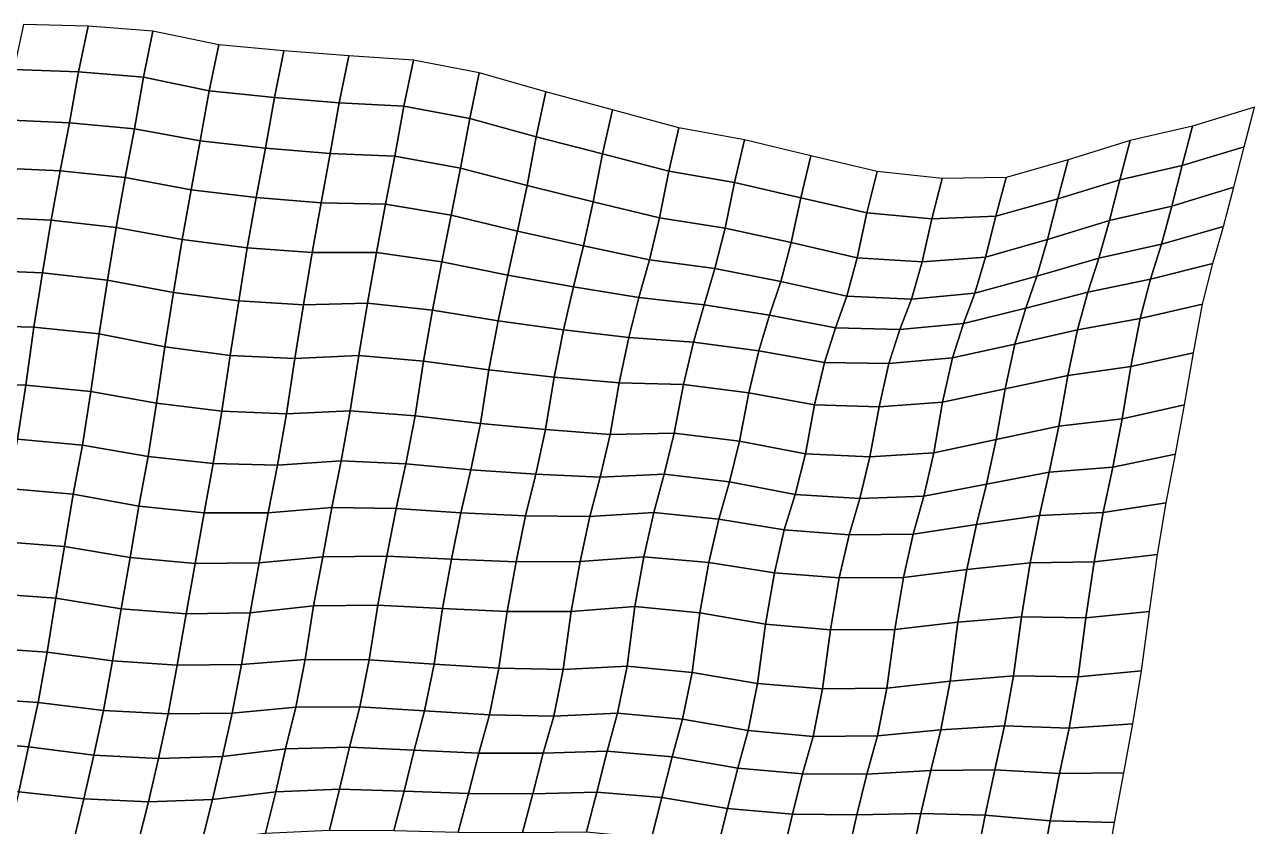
# Model space of a CAD drawing. Header units: metres. Extents: x -7.8 to 5.5, y -4.8 to 2.7.
# Drawn here: x 2.717 to 5.5, y 0.568 to 2.382 of the extents above; entities that cross this region are included whole.
import ezdxf

# ---------------------------------------------------------------- set-up
doc = ezdxf.new("R2010")
doc.units = ezdxf.units.M

msp = doc.modelspace()

# ---------------------------------------------------------------- linework, layer by layer
at = {"layer": 'C2'}
for points in [[(2.71452, 2.38225, -12.94307), (2.69267, 2.28039, -12.83753), (2.83865, 2.27543, -12.8121), (2.86033, 2.3786, -12.91646)], [(2.86033, 2.3786, -12.91646), (2.83865, 2.27543, -12.8121), (2.98556, 2.26299, -12.79338), (3.00708, 2.36737, -12.89665)], [(3.00708, 2.36737, -12.89665), (2.98556, 2.26299, -12.79338), (3.13471, 2.23265, -12.79073), (3.1563, 2.33648, -12.89449)], [(3.1563, 2.33648, -12.89449), (3.13471, 2.23265, -12.79073), (3.28197, 2.21736, -12.77457), (3.30338, 2.32273, -12.87695)], [(3.30338, 2.32273, -12.87695), (3.28197, 2.21736, -12.77457), (3.4288, 2.20558, -12.75525), (3.45015, 2.31139, -12.85724)], [(3.45015, 2.31139, -12.85724), (3.4288, 2.20558, -12.75525), (3.57517, 2.19743, -12.73268), (3.59671, 2.3017, -12.83605)], [(3.59671, 2.3017, -12.83605), (3.57517, 2.19743, -12.73268), (3.72399, 2.16972, -12.72767), (3.7456, 2.27345, -12.83153)], [(2.69267, 2.28039, -12.83753), (2.6723, 2.16678, -12.74254), (2.81852, 2.15984, -12.71889), (2.83865, 2.27543, -12.8121)], [(2.83865, 2.27543, -12.8121), (2.81852, 2.15984, -12.71889), (2.96551, 2.14674, -12.70076), (2.98556, 2.26299, -12.79338)], [(2.98556, 2.26299, -12.79338), (2.96551, 2.14674, -12.70076), (3.11433, 2.11904, -12.69574), (3.13471, 2.23265, -12.79073)], [(3.7456, 2.27345, -12.83153), (3.72399, 2.16972, -12.72767), (3.87453, 2.12828, -12.73497), (3.89636, 2.23025, -12.84041)], [(3.13471, 2.23265, -12.79073), (3.11433, 2.11904, -12.69574), (3.2617, 2.10298, -12.68027), (3.28197, 2.21736, -12.77457)], [(3.89636, 2.23025, -12.84041), (3.87453, 2.12828, -12.73497), (4.02472, 2.08959, -12.73981), (4.04678, 2.18969, -12.84693)], [(3.28197, 2.21736, -12.77457), (3.2617, 2.10298, -12.68027), (3.40863, 2.09032, -12.66174), (3.4288, 2.20558, -12.75525)], [(3.4288, 2.20558, -12.75525), (3.40863, 2.09032, -12.66174), (3.5547, 2.08459, -12.637), (3.57517, 2.19743, -12.73268)], [(3.57517, 2.19743, -12.73268), (3.5547, 2.08459, -12.637), (3.70348, 2.05721, -12.63169), (3.72399, 2.16972, -12.72767)], [(4.04678, 2.18969, -12.84693), (4.02472, 2.08959, -12.73981), (4.17493, 2.05079, -12.74475), (4.19725, 2.1488, -12.85374)], [(5.35966, 2.15214, -12.61167), (5.33617, 2.06347, -12.4943), (5.47623, 2.10574, -12.42647), (5.4996, 2.1954, -12.54295)], [(2.6723, 2.16678, -12.74254), (2.65128, 2.05833, -12.64292), (2.79753, 2.05117, -12.61946), (2.81852, 2.15984, -12.71889)], [(2.81852, 2.15984, -12.71889), (2.79753, 2.05117, -12.61946), (2.94472, 2.03654, -12.60271), (2.96551, 2.14674, -12.70076)], [(2.96551, 2.14674, -12.70076), (2.94472, 2.03654, -12.60271), (3.09356, 2.00861, -12.59789), (3.11433, 2.11904, -12.69574)], [(3.72399, 2.16972, -12.72767), (3.70348, 2.05721, -12.63169), (3.85373, 2.01808, -12.63693), (3.87453, 2.12828, -12.73497)], [(4.19725, 2.1488, -12.85374), (4.17493, 2.05079, -12.74475), (4.32354, 2.02473, -12.73826), (4.346, 2.12164, -12.84823)], [(5.21833, 2.11997, -12.67042), (5.19489, 2.03086, -12.55344), (5.33617, 2.06347, -12.4943), (5.35966, 2.15214, -12.61167)], [(3.11433, 2.11904, -12.69574), (3.09356, 2.00861, -12.59789), (3.2411, 1.99112, -12.5837), (3.2617, 2.10298, -12.68027)], [(3.87453, 2.12828, -12.73497), (3.85373, 2.01808, -12.63693), (4.00369, 1.98125, -12.64009), (4.02472, 2.08959, -12.73981)], [(4.346, 2.12164, -12.84823), (4.32354, 2.02473, -12.73826), (4.47321, 1.99021, -12.73935), (4.49593, 2.08504, -12.8512)], [(5.07841, 2.07649, -12.73933), (5.05485, 1.98837, -12.62147), (5.19489, 2.03086, -12.55344), (5.21833, 2.11997, -12.67042)], [(3.2617, 2.10298, -12.68027), (3.2411, 1.99112, -12.5837), (3.38793, 1.97934, -12.56439), (3.40863, 2.09032, -12.66174)], [(3.40863, 2.09032, -12.66174), (3.38793, 1.97934, -12.56439), (3.53367, 1.97625, -12.53728), (3.5547, 2.08459, -12.637)], [(4.02472, 2.08959, -12.73981), (4.00369, 1.98125, -12.64009), (4.15359, 1.94487, -12.64286), (4.17493, 2.05079, -12.74475)], [(5.33617, 2.06347, -12.4943), (5.31306, 1.97172, -12.37969), (5.45309, 2.01432, -12.31156), (5.47623, 2.10574, -12.42647)], [(3.5547, 2.08459, -12.637), (3.53367, 1.97625, -12.53728), (3.6822, 1.95085, -12.53019), (3.70348, 2.05721, -12.63169)], [(4.49593, 2.08504, -12.8512), (4.47321, 1.99021, -12.73935), (4.62282, 1.95613, -12.74005), (4.64571, 2.04964, -12.85309)], [(4.93811, 2.03609, -12.80548), (4.91449, 1.94851, -12.68713), (5.05485, 1.98837, -12.62147), (5.07841, 2.07649, -12.73933)], [(5.19489, 2.03086, -12.55344), (5.17177, 1.93922, -12.43874), (5.31306, 1.97172, -12.37969), (5.33617, 2.06347, -12.4943)], [(2.65128, 2.05833, -12.64292), (2.63065, 1.94681, -12.54606), (2.77693, 1.93943, -12.5228), (2.79753, 2.05117, -12.61946)], [(2.79753, 2.05117, -12.61946), (2.77693, 1.93943, -12.5228), (2.92429, 1.92337, -12.50733), (2.94472, 2.03654, -12.60271)], [(2.94472, 2.03654, -12.60271), (2.92429, 1.92337, -12.50733), (3.07309, 1.89577, -12.50221), (3.09356, 2.00861, -12.59789)], [(3.70348, 2.05721, -12.63169), (3.6822, 1.95085, -12.53019), (3.83206, 1.91479, -12.53267), (3.85373, 2.01808, -12.63693)], [(4.17493, 2.05079, -12.74475), (4.15359, 1.94487, -12.64286), (4.30189, 1.92134, -12.6341), (4.32354, 2.02473, -12.73826)], [(4.64571, 2.04964, -12.85309), (4.62282, 1.95613, -12.74005), (4.76983, 1.94293, -12.72202), (4.79306, 2.03369, -12.83752)], [(4.79306, 2.03369, -12.83752), (4.76983, 1.94293, -12.72202), (4.91449, 1.94851, -12.68713), (4.93811, 2.03609, -12.80548)], [(3.09356, 2.00861, -12.59789), (3.07309, 1.89577, -12.50221), (3.22081, 1.87685, -12.48931), (3.2411, 1.99112, -12.5837)], [(3.85373, 2.01808, -12.63693), (3.83206, 1.91479, -12.53267), (3.98154, 1.88181, -12.53238), (4.00369, 1.98125, -12.64009)], [(4.32354, 2.02473, -12.73826), (4.30189, 1.92134, -12.6341), (4.45127, 1.88913, -12.63312), (4.47321, 1.99021, -12.73935)], [(5.05485, 1.98837, -12.62147), (5.03179, 1.89629, -12.50715), (5.17177, 1.93922, -12.43874), (5.19489, 2.03086, -12.55344)], [(5.31306, 1.97172, -12.37969), (5.28931, 1.88513, -12.26044), (5.42962, 1.92543, -12.19439), (5.45309, 2.01432, -12.31156)], [(3.2411, 1.99112, -12.5837), (3.22081, 1.87685, -12.48931), (3.36746, 1.8665, -12.46871), (3.38793, 1.97934, -12.56439)], [(3.38793, 1.97934, -12.56439), (3.36746, 1.8665, -12.46871), (3.51282, 1.86648, -12.43884), (3.53367, 1.97625, -12.53728)], [(3.53367, 1.97625, -12.53728), (3.51282, 1.86648, -12.43884), (3.66081, 1.84537, -12.42791), (3.6822, 1.95085, -12.53019)], [(4.00369, 1.98125, -12.64009), (3.98154, 1.88181, -12.53238), (4.13084, 1.85026, -12.53082), (4.15359, 1.94487, -12.64286)], [(4.47321, 1.99021, -12.73935), (4.45127, 1.88913, -12.63312), (4.60097, 1.85439, -12.63442), (4.62282, 1.95613, -12.74005)], [(4.91449, 1.94851, -12.68713), (4.8915, 1.85577, -12.5734), (5.03179, 1.89629, -12.50715), (5.05485, 1.98837, -12.62147)], [(3.6822, 1.95085, -12.53019), (3.66081, 1.84537, -12.42791), (3.80991, 1.81546, -12.42486), (3.83206, 1.91479, -12.53267)], [(4.62282, 1.95613, -12.74005), (4.60097, 1.85439, -12.63442), (4.74745, 1.84536, -12.61264), (4.76983, 1.94293, -12.72202)], [(4.76983, 1.94293, -12.72202), (4.74745, 1.84536, -12.61264), (4.8915, 1.85577, -12.5734), (4.91449, 1.94851, -12.68713)], [(5.17177, 1.93922, -12.43874), (5.14785, 1.85395, -12.31831), (5.28931, 1.88513, -12.26044), (5.31306, 1.97172, -12.37969)], [(2.63065, 1.94681, -12.54606), (2.6111, 1.82661, -12.45698), (2.75724, 1.82032, -12.43274), (2.77693, 1.93943, -12.5228)], [(2.77693, 1.93943, -12.5228), (2.75724, 1.82032, -12.43274), (2.90462, 1.80415, -12.41737), (2.92429, 1.92337, -12.50733)], [(2.92429, 1.92337, -12.50733), (2.90462, 1.80415, -12.41737), (3.05349, 1.77601, -12.41274), (3.07309, 1.89577, -12.50221)], [(4.15359, 1.94487, -12.64286), (4.13084, 1.85026, -12.53082), (4.27873, 1.83003, -12.51909), (4.30189, 1.92134, -12.6341)], [(4.30189, 1.92134, -12.6341), (4.27873, 1.83003, -12.51909), (4.42774, 1.80078, -12.51546), (4.45127, 1.88913, -12.63312)], [(5.03179, 1.89629, -12.50715), (5.00761, 1.81311, -12.38485), (5.14785, 1.85395, -12.31831), (5.17177, 1.93922, -12.43874)], [(5.28931, 1.88513, -12.26044), (5.26464, 1.80591, -12.13459), (5.40553, 1.84159, -12.07268), (5.42962, 1.92543, -12.19439)], [(3.07309, 1.89577, -12.50221), (3.05349, 1.77601, -12.41274), (3.20122, 1.75698, -12.39994), (3.22081, 1.87685, -12.48931)], [(3.83206, 1.91479, -12.53267), (3.80991, 1.81546, -12.42486), (3.95857, 1.78896, -12.41876), (3.98154, 1.88181, -12.53238)], [(4.8915, 1.85577, -12.5734), (4.86712, 1.77424, -12.44962), (5.00761, 1.81311, -12.38485), (5.03179, 1.89629, -12.50715)], [(3.22081, 1.87685, -12.48931), (3.20122, 1.75698, -12.39994), (3.34764, 1.7485, -12.37766), (3.36746, 1.8665, -12.46871)], [(3.36746, 1.8665, -12.46871), (3.34764, 1.7485, -12.37766), (3.49254, 1.7521, -12.34454), (3.51282, 1.86648, -12.43884)], [(3.51282, 1.86648, -12.43884), (3.49254, 1.7521, -12.34454), (3.63992, 1.73593, -12.32917), (3.66081, 1.84537, -12.42791)], [(3.98154, 1.88181, -12.53238), (3.95857, 1.78896, -12.41876), (4.10698, 1.76455, -12.41078), (4.13084, 1.85026, -12.53082)], [(4.45127, 1.88913, -12.63312), (4.42774, 1.80078, -12.51546), (4.5772, 1.76791, -12.51507), (4.60097, 1.85439, -12.63442)], [(5.14785, 1.85395, -12.31831), (5.12289, 1.77703, -12.19039), (5.26464, 1.80591, -12.13459), (5.28931, 1.88513, -12.26044)], [(3.66081, 1.84537, -12.42791), (3.63992, 1.73593, -12.32917), (3.78824, 1.71218, -12.32061), (3.80991, 1.81546, -12.42486)], [(4.13084, 1.85026, -12.53082), (4.10698, 1.76455, -12.41078), (4.25434, 1.74849, -12.39531), (4.27873, 1.83003, -12.51909)], [(4.60097, 1.85439, -12.63442), (4.5772, 1.76791, -12.51507), (4.72338, 1.7613, -12.49112), (4.74745, 1.84536, -12.61264)], [(4.74745, 1.84536, -12.61264), (4.72338, 1.7613, -12.49112), (4.86712, 1.77424, -12.44962), (4.8915, 1.85577, -12.5734)], [(5.00761, 1.81311, -12.38485), (4.98208, 1.74069, -12.25289), (5.12289, 1.77703, -12.19039), (5.14785, 1.85395, -12.31831)], [(5.26464, 1.80591, -12.13459), (5.24116, 1.71712, -12.01732), (5.38247, 1.7494, -11.95846), (5.40553, 1.84159, -12.07268)], [(2.6111, 1.82661, -12.45698), (2.59214, 1.70168, -12.37215), (2.73795, 1.69803, -12.34554), (2.75724, 1.82032, -12.43274)], [(2.75724, 1.82032, -12.43274), (2.73795, 1.69803, -12.34554), (2.88526, 1.68241, -12.32968), (2.90462, 1.80415, -12.41737)], [(3.80991, 1.81546, -12.42486), (3.78824, 1.71218, -12.32061), (3.93614, 1.69183, -12.30898), (3.95857, 1.78896, -12.41876)], [(4.27873, 1.83003, -12.51909), (4.25434, 1.74849, -12.39531), (4.40269, 1.72452, -12.38694), (4.42774, 1.80078, -12.51546)], [(4.86712, 1.77424, -12.44962), (4.84106, 1.70611, -12.31381), (4.98208, 1.74069, -12.25289), (5.00761, 1.81311, -12.38485)], [(2.90462, 1.80415, -12.41737), (2.88526, 1.68241, -12.32968), (3.03427, 1.65317, -12.32604), (3.05349, 1.77601, -12.41274)], [(3.95857, 1.78896, -12.41876), (3.93614, 1.69183, -12.30898), (4.08371, 1.67412, -12.29499), (4.10698, 1.76455, -12.41078)], [(4.42774, 1.80078, -12.51546), (4.40269, 1.72452, -12.38694), (4.55162, 1.69594, -12.38271), (4.5772, 1.76791, -12.51507)], [(5.12289, 1.77703, -12.19039), (5.09896, 1.69188, -12.06986), (5.24116, 1.71712, -12.01732), (5.26464, 1.80591, -12.13459)], [(3.05349, 1.77601, -12.41274), (3.03427, 1.65317, -12.32604), (3.18203, 1.63392, -12.31343), (3.20122, 1.75698, -12.39994)], [(3.20122, 1.75698, -12.39994), (3.18203, 1.63392, -12.31343), (3.32828, 1.62676, -12.28997), (3.34764, 1.7485, -12.37766)], [(4.10698, 1.76455, -12.41078), (4.08371, 1.67412, -12.29499), (4.23033, 1.66399, -12.2742), (4.25434, 1.74849, -12.39531)], [(4.5772, 1.76791, -12.51507), (4.55162, 1.69594, -12.38271), (4.6974, 1.69251, -12.35591), (4.72338, 1.7613, -12.49112)], [(4.72338, 1.7613, -12.49112), (4.6974, 1.69251, -12.35591), (4.84106, 1.70611, -12.31381), (4.86712, 1.77424, -12.44962)], [(4.98208, 1.74069, -12.25289), (4.95769, 1.65927, -12.12901), (5.09896, 1.69188, -12.06986), (5.12289, 1.77703, -12.19039)], [(3.34764, 1.7485, -12.37766), (3.32828, 1.62676, -12.28997), (3.47275, 1.63387, -12.2537), (3.49254, 1.7521, -12.34454)], [(3.49254, 1.7521, -12.34454), (3.47275, 1.63387, -12.2537), (3.61971, 1.621, -12.23537), (3.63992, 1.73593, -12.32917)], [(3.63992, 1.73593, -12.32917), (3.61971, 1.621, -12.23537), (3.76759, 1.60076, -12.22364), (3.78824, 1.71218, -12.32061)], [(4.25434, 1.74849, -12.39531), (4.23033, 1.66399, -12.2742), (4.3782, 1.64387, -12.26237), (4.40269, 1.72452, -12.38694)], [(4.84106, 1.70611, -12.31381), (4.81625, 1.62798, -12.18698), (4.95769, 1.65927, -12.12901), (4.98208, 1.74069, -12.25289)], [(5.24116, 1.71712, -12.01732), (5.22011, 1.60889, -11.9175), (5.36161, 1.63974, -11.85992), (5.38247, 1.7494, -11.95846)], [(2.59214, 1.70168, -12.37215), (2.57435, 1.56741, -12.2957), (2.71986, 1.56618, -12.26692), (2.73795, 1.69803, -12.34554)], [(2.73795, 1.69803, -12.34554), (2.71986, 1.56618, -12.26692), (2.86695, 1.55232, -12.24948), (2.88526, 1.68241, -12.32968)], [(3.78824, 1.71218, -12.32061), (3.76759, 1.60076, -12.22364), (3.915, 1.58437, -12.20847), (3.93614, 1.69183, -12.30898)], [(4.40269, 1.72452, -12.38694), (4.3782, 1.64387, -12.26237), (4.52681, 1.61781, -12.25588), (4.55162, 1.69594, -12.38271)], [(4.6974, 1.69251, -12.35591), (4.67247, 1.61537, -12.22818), (4.81625, 1.62798, -12.18698), (4.84106, 1.70611, -12.31381)], [(5.09896, 1.69188, -12.06986), (5.07734, 1.58826, -11.9659), (5.22011, 1.60889, -11.9175), (5.24116, 1.71712, -12.01732)], [(2.88526, 1.68241, -12.32968), (2.86695, 1.55232, -12.24948), (3.01564, 1.5256, -12.24357), (3.03427, 1.65317, -12.32604)], [(3.93614, 1.69183, -12.30898), (3.915, 1.58437, -12.20847), (4.06195, 1.57161, -12.19004), (4.08371, 1.67412, -12.29499)], [(4.08371, 1.67412, -12.29499), (4.06195, 1.57161, -12.19004), (4.20777, 1.56785, -12.16353), (4.23033, 1.66399, -12.2742)], [(4.55162, 1.69594, -12.38271), (4.52681, 1.61781, -12.25588), (4.67247, 1.61537, -12.22818), (4.6974, 1.69251, -12.35591)], [(4.95769, 1.65927, -12.12901), (4.93579, 1.55785, -12.02308), (5.07734, 1.58826, -11.9659), (5.09896, 1.69188, -12.06986)], [(3.03427, 1.65317, -12.32604), (3.01564, 1.5256, -12.24357), (3.16321, 1.50789, -12.22958), (3.18203, 1.63392, -12.31343)], [(4.23033, 1.66399, -12.2742), (4.20777, 1.56785, -12.16353), (4.35544, 1.54937, -12.15023), (4.3782, 1.64387, -12.26237)], [(4.3782, 1.64387, -12.26237), (4.35544, 1.54937, -12.15023), (4.50427, 1.52156, -12.14531), (4.52681, 1.61781, -12.25588)], [(4.81625, 1.62798, -12.18698), (4.79417, 1.52799, -12.07976), (4.93579, 1.55785, -12.02308), (4.95769, 1.65927, -12.12901)], [(3.18203, 1.63392, -12.31343), (3.16321, 1.50789, -12.22958), (3.30939, 1.50128, -12.20563), (3.32828, 1.62676, -12.28997)], [(3.32828, 1.62676, -12.28997), (3.30939, 1.50128, -12.20563), (3.45388, 1.50818, -12.16955), (3.47275, 1.63387, -12.2537)], [(3.47275, 1.63387, -12.2537), (3.45388, 1.50818, -12.16955), (3.6006, 1.49728, -12.14945), (3.61971, 1.621, -12.23537)], [(3.61971, 1.621, -12.23537), (3.6006, 1.49728, -12.14945), (3.74813, 1.4799, -12.13516), (3.76759, 1.60076, -12.22364)], [(4.52681, 1.61781, -12.25588), (4.50427, 1.52156, -12.14531), (4.65016, 1.51725, -12.11929), (4.67247, 1.61537, -12.22818)], [(4.67247, 1.61537, -12.22818), (4.65016, 1.51725, -12.11929), (4.79417, 1.52799, -12.07976), (4.81625, 1.62798, -12.18698)], [(5.22011, 1.60889, -11.9175), (5.20041, 1.4899, -11.82734), (5.34173, 1.52218, -11.76849), (5.36161, 1.63974, -11.85992)], [(3.76759, 1.60076, -12.22364), (3.74813, 1.4799, -12.13516), (3.89522, 1.46604, -12.11772), (3.915, 1.58437, -12.20847)], [(4.93579, 1.55785, -12.02308), (4.91553, 1.44336, -11.92888), (5.05706, 1.47388, -11.8716), (5.07734, 1.58826, -11.9659)], [(5.07734, 1.58826, -11.9659), (5.05706, 1.47388, -11.8716), (5.20041, 1.4899, -11.82734), (5.22011, 1.60889, -11.9175)], [(2.57435, 1.56741, -12.2957), (2.55526, 1.44359, -12.20988), (2.70057, 1.44389, -12.17972), (2.71986, 1.56618, -12.26692)], [(2.71986, 1.56618, -12.26692), (2.70057, 1.44389, -12.17972), (2.84755, 1.43091, -12.16149), (2.86695, 1.55232, -12.24948)], [(3.915, 1.58437, -12.20847), (3.89522, 1.46604, -12.11772), (4.04193, 1.45514, -12.09762), (4.06195, 1.57161, -12.19004)], [(4.06195, 1.57161, -12.19004), (4.04193, 1.45514, -12.09762), (4.18693, 1.45797, -12.06519), (4.20777, 1.56785, -12.16353)], [(4.20777, 1.56785, -12.16353), (4.18693, 1.45797, -12.06519), (4.3346, 1.4395, -12.05189), (4.35544, 1.54937, -12.15023)], [(2.86695, 1.55232, -12.24948), (2.84755, 1.43091, -12.16149), (2.99614, 1.40507, -12.15479), (3.01564, 1.5256, -12.24357)], [(4.35544, 1.54937, -12.15023), (4.3346, 1.4395, -12.05189), (4.4835, 1.41113, -12.04746), (4.50427, 1.52156, -12.14531)], [(4.79417, 1.52799, -12.07976), (4.77391, 1.4135, -11.98556), (4.91553, 1.44336, -11.92888), (4.93579, 1.55785, -12.02308)], [(3.01564, 1.5256, -12.24357), (2.99614, 1.40507, -12.15479), (3.1435, 1.38901, -12.13932), (3.16321, 1.50789, -12.22958)], [(3.16321, 1.50789, -12.22958), (3.1435, 1.38901, -12.13932), (3.28932, 1.38525, -12.11281), (3.30939, 1.50128, -12.20563)], [(3.30939, 1.50128, -12.20563), (3.28932, 1.38525, -12.11281), (3.43347, 1.3949, -12.07427), (3.45388, 1.50818, -12.16955)], [(3.45388, 1.50818, -12.16955), (3.43347, 1.3949, -12.07427), (3.57965, 1.38828, -12.05032), (3.6006, 1.49728, -12.14945)], [(4.50427, 1.52156, -12.14531), (4.4835, 1.41113, -12.04746), (4.62975, 1.40397, -12.02401), (4.65016, 1.51725, -12.11929)], [(4.65016, 1.51725, -12.11929), (4.62975, 1.40397, -12.02401), (4.77391, 1.4135, -11.98556), (4.79417, 1.52799, -12.07976)], [(5.20041, 1.4899, -11.82734), (5.17942, 1.38123, -11.72791), (5.32111, 1.41054, -11.67172), (5.34173, 1.52218, -11.76849)], [(3.6006, 1.49728, -12.14945), (3.57965, 1.38828, -12.05032), (3.72667, 1.37497, -12.03239), (3.74813, 1.4799, -12.13516)], [(3.74813, 1.4799, -12.13516), (3.72667, 1.37497, -12.03239), (3.8733, 1.36473, -12.01169), (3.89522, 1.46604, -12.11772)], [(5.05706, 1.47388, -11.8716), (5.03555, 1.36939, -11.76843), (5.17942, 1.38123, -11.72791), (5.20041, 1.4899, -11.82734)], [(3.89522, 1.46604, -12.11772), (3.8733, 1.36473, -12.01169), (4.01946, 1.35834, -11.98754), (4.04193, 1.45514, -12.09762)], [(4.04193, 1.45514, -12.09762), (4.01946, 1.35834, -11.98754), (4.16402, 1.36469, -11.95196), (4.18693, 1.45797, -12.06519)], [(4.18693, 1.45797, -12.06519), (4.16402, 1.36469, -11.95196), (4.31153, 1.34742, -11.93757), (4.3346, 1.4395, -12.05189)], [(4.91553, 1.44336, -11.92888), (4.89356, 1.3425, -11.82245), (5.03555, 1.36939, -11.76843), (5.05706, 1.47388, -11.8716)], [(2.70057, 1.44389, -12.17972), (2.67994, 1.33237, -12.08286), (2.82688, 1.31971, -12.06433), (2.84755, 1.43091, -12.16149)], [(2.84755, 1.43091, -12.16149), (2.82688, 1.31971, -12.06433), (2.9756, 1.29278, -12.05862), (2.99614, 1.40507, -12.15479)], [(4.3346, 1.4395, -12.05189), (4.31153, 1.34742, -11.93757), (4.46042, 1.31916, -11.93305), (4.4835, 1.41113, -12.04746)], [(4.77391, 1.4135, -11.98556), (4.75157, 1.3156, -11.87647), (4.89356, 1.3425, -11.82245), (4.91553, 1.44336, -11.92888)], [(2.99614, 1.40507, -12.15479), (2.9756, 1.29278, -12.05862), (3.12282, 1.27781, -12.04217), (3.1435, 1.38901, -12.13932)], [(3.28932, 1.38525, -12.11281), (3.26821, 1.27757, -12.0125), (3.41209, 1.2893, -11.97208), (3.43347, 1.3949, -12.07427)], [(3.43347, 1.3949, -12.07427), (3.41209, 1.2893, -11.97208), (3.55766, 1.28764, -11.9437), (3.57965, 1.38828, -12.05032)], [(4.4835, 1.41113, -12.04746), (4.46042, 1.31916, -11.93305), (4.60694, 1.3098, -11.91156), (4.62975, 1.40397, -12.02401)], [(4.62975, 1.40397, -12.02401), (4.60694, 1.3098, -11.91156), (4.75157, 1.3156, -11.87647), (4.77391, 1.4135, -11.98556)], [(5.17942, 1.38123, -11.72791), (5.15774, 1.27806, -11.62356), (5.3003, 1.30045, -11.57358), (5.32111, 1.41054, -11.67172)], [(3.1435, 1.38901, -12.13932), (3.12282, 1.27781, -12.04217), (3.26821, 1.27757, -12.0125), (3.28932, 1.38525, -12.11281)], [(3.57965, 1.38828, -12.05032), (3.55766, 1.28764, -11.9437), (3.70424, 1.27784, -11.92261), (3.72667, 1.37497, -12.03239)], [(3.72667, 1.37497, -12.03239), (3.70424, 1.27784, -11.92261), (3.85043, 1.27111, -11.89876), (3.8733, 1.36473, -12.01169)], [(3.8733, 1.36473, -12.01169), (3.85043, 1.27111, -11.89876), (3.99602, 1.26922, -11.87057), (4.01946, 1.35834, -11.98754)], [(4.01946, 1.35834, -11.98754), (3.99602, 1.26922, -11.87057), (4.14028, 1.27799, -11.83281), (4.16402, 1.36469, -11.95196)], [(4.16402, 1.36469, -11.95196), (4.14028, 1.27799, -11.83281), (4.28749, 1.26314, -11.81626), (4.31153, 1.34742, -11.93757)], [(4.89356, 1.3425, -11.82245), (4.8704, 1.25119, -11.70745), (5.01324, 1.27127, -11.65954), (5.03555, 1.36939, -11.76843)], [(5.03555, 1.36939, -11.76843), (5.01324, 1.27127, -11.65954), (5.15774, 1.27806, -11.62356), (5.17942, 1.38123, -11.72791)], [(4.31153, 1.34742, -11.93757), (4.28749, 1.26314, -11.81626), (4.43588, 1.23884, -11.80818), (4.46042, 1.31916, -11.93305)], [(4.75157, 1.3156, -11.87647), (4.72775, 1.22956, -11.75674), (4.8704, 1.25119, -11.70745), (4.89356, 1.3425, -11.82245)], [(2.67994, 1.33237, -12.08286), (2.6603, 1.21293, -11.99309), (2.80714, 1.20105, -11.97388), (2.82688, 1.31971, -12.06433)], [(2.82688, 1.31971, -12.06433), (2.80714, 1.20105, -11.97388), (2.9556, 1.1762, -11.9663), (2.9756, 1.29278, -12.05862)], [(4.46042, 1.31916, -11.93305), (4.43588, 1.23884, -11.80818), (4.58264, 1.22761, -11.78838), (4.60694, 1.3098, -11.91156)], [(4.60694, 1.3098, -11.91156), (4.58264, 1.22761, -11.78838), (4.72775, 1.22956, -11.75674), (4.75157, 1.3156, -11.87647)], [(2.9756, 1.29278, -12.05862), (2.9556, 1.1762, -11.9663), (3.10264, 1.16266, -11.94856), (3.12282, 1.27781, -12.04217)], [(3.26821, 1.27757, -12.0125), (3.24778, 1.1644, -11.91712), (3.39142, 1.17811, -11.87492), (3.41209, 1.2893, -11.97208)], [(3.41209, 1.2893, -11.97208), (3.39142, 1.17811, -11.87492), (3.53658, 1.17963, -11.84368), (3.55766, 1.28764, -11.9437)], [(3.55766, 1.28764, -11.9437), (3.53658, 1.17963, -11.84368), (3.68283, 1.17246, -11.82022), (3.70424, 1.27784, -11.92261)], [(5.15774, 1.27806, -11.62356), (5.13712, 1.16642, -11.52679), (5.28036, 1.18332, -11.48174), (5.3003, 1.30045, -11.57358)], [(3.12282, 1.27781, -12.04217), (3.10264, 1.16266, -11.94856), (3.24778, 1.1644, -11.91712), (3.26821, 1.27757, -12.0125)], [(3.70424, 1.27784, -11.92261), (3.68283, 1.17246, -11.82022), (3.82886, 1.16706, -11.79519), (3.85043, 1.27111, -11.89876)], [(3.85043, 1.27111, -11.89876), (3.82886, 1.16706, -11.79519), (3.97418, 1.16737, -11.76503), (3.99602, 1.26922, -11.87057)], [(3.99602, 1.26922, -11.87057), (3.97418, 1.16737, -11.76503), (4.11821, 1.17789, -11.7257), (4.14028, 1.27799, -11.83281)], [(4.14028, 1.27799, -11.83281), (4.11821, 1.17789, -11.7257), (4.26519, 1.16491, -11.70747), (4.28749, 1.26314, -11.81626)], [(4.28749, 1.26314, -11.81626), (4.26519, 1.16491, -11.70747), (4.41341, 1.14203, -11.69811), (4.43588, 1.23884, -11.80818)], [(4.8704, 1.25119, -11.70745), (4.84854, 1.14944, -11.60181), (4.992, 1.16458, -11.55834), (5.01324, 1.27127, -11.65954)], [(5.01324, 1.27127, -11.65954), (4.992, 1.16458, -11.55834), (5.13712, 1.16642, -11.52679), (5.15774, 1.27806, -11.62356)], [(4.43588, 1.23884, -11.80818), (4.41341, 1.14203, -11.69811), (4.56016, 1.13081, -11.6783), (4.58264, 1.22761, -11.78838)], [(4.58264, 1.22761, -11.78838), (4.56016, 1.13081, -11.6783), (4.70544, 1.13144, -11.64784), (4.72775, 1.22956, -11.75674)], [(4.72775, 1.22956, -11.75674), (4.70544, 1.13144, -11.64784), (4.84854, 1.14944, -11.60181), (4.8704, 1.25119, -11.70745)], [(2.6603, 1.21293, -11.99309), (2.64045, 1.09515, -11.90185), (2.78718, 1.08414, -11.88185), (2.80714, 1.20105, -11.97388)], [(2.80714, 1.20105, -11.97388), (2.78718, 1.08414, -11.88185), (2.93549, 1.0605, -11.87318), (2.9556, 1.1762, -11.9663)], [(2.9556, 1.1762, -11.9663), (2.93549, 1.0605, -11.87318), (3.08231, 1.04872, -11.85386), (3.10264, 1.16266, -11.94856)], [(3.24778, 1.1644, -11.91712), (3.22733, 1.05145, -11.82153), (3.37073, 1.06703, -11.77767), (3.39142, 1.17811, -11.87492)], [(3.39142, 1.17811, -11.87492), (3.37073, 1.06703, -11.77767), (3.51584, 1.06898, -11.74603), (3.53658, 1.17963, -11.84368)], [(3.53658, 1.17963, -11.84368), (3.51584, 1.06898, -11.74603), (3.66221, 1.06083, -11.72346), (3.68283, 1.17246, -11.82022)], [(3.68283, 1.17246, -11.82022), (3.66221, 1.06083, -11.72346), (3.80841, 1.05411, -11.69961), (3.82886, 1.16706, -11.79519)], [(3.97418, 1.16737, -11.76503), (3.95378, 1.05397, -11.66984), (4.0977, 1.06538, -11.62972), (4.11821, 1.17789, -11.7257)], [(4.11821, 1.17789, -11.7257), (4.0977, 1.06538, -11.62972), (4.24481, 1.0514, -11.61238), (4.26519, 1.16491, -11.70747)], [(5.13712, 1.16642, -11.52679), (5.11837, 1.03985, -11.44344), (5.26189, 1.05455, -11.40036), (5.28036, 1.18332, -11.48174)], [(3.10264, 1.16266, -11.94856), (3.08231, 1.04872, -11.85386), (3.22733, 1.05145, -11.82153), (3.24778, 1.1644, -11.91712)], [(3.82886, 1.16706, -11.79519), (3.80841, 1.05411, -11.69961), (3.95378, 1.05397, -11.66984), (3.97418, 1.16737, -11.76503)], [(4.26519, 1.16491, -11.70747), (4.24481, 1.0514, -11.61238), (4.39338, 1.02568, -11.60559), (4.41341, 1.14203, -11.69811)], [(4.41341, 1.14203, -11.69811), (4.39338, 1.02568, -11.60559), (4.54035, 1.01269, -11.58735), (4.56016, 1.13081, -11.6783)], [(4.70544, 1.13144, -11.64784), (4.68563, 1.01333, -11.5569), (4.8289, 1.03, -11.51204), (4.84854, 1.14944, -11.60181)], [(4.84854, 1.14944, -11.60181), (4.8289, 1.03, -11.51204), (4.97269, 1.04251, -11.47094), (4.992, 1.16458, -11.55834)], [(4.992, 1.16458, -11.55834), (4.97269, 1.04251, -11.47094), (5.11837, 1.03985, -11.44344), (5.13712, 1.16642, -11.52679)], [(4.56016, 1.13081, -11.6783), (4.54035, 1.01269, -11.58735), (4.68563, 1.01333, -11.5569), (4.70544, 1.13144, -11.64784)], [(2.64045, 1.09515, -11.90185), (2.62126, 0.97209, -11.81534), (2.76785, 0.96218, -11.79435), (2.78718, 1.08414, -11.88185)], [(2.78718, 1.08414, -11.88185), (2.76785, 0.96218, -11.79435), (2.91565, 0.9426, -11.78204), (2.93549, 1.0605, -11.87318)], [(2.93549, 1.0605, -11.87318), (2.91565, 0.9426, -11.78204), (3.06222, 0.93291, -11.76085), (3.08231, 1.04872, -11.85386)], [(3.22733, 1.05145, -11.82153), (3.20742, 0.9341, -11.7299), (3.35133, 0.94561, -11.68968), (3.37073, 1.06703, -11.77767)], [(3.37073, 1.06703, -11.77767), (3.35133, 0.94561, -11.68968), (3.49673, 0.94526, -11.66011), (3.51584, 1.06898, -11.74603)], [(3.51584, 1.06898, -11.74603), (3.49673, 0.94526, -11.66011), (3.64335, 0.93513, -11.63932), (3.66221, 1.06083, -11.72346)], [(3.66221, 1.06083, -11.72346), (3.64335, 0.93513, -11.63932), (3.78983, 0.9261, -11.61754), (3.80841, 1.05411, -11.69961)], [(3.95378, 1.05397, -11.66984), (3.9356, 0.92279, -11.59063), (4.07998, 0.93056, -11.55376), (4.0977, 1.06538, -11.62972)], [(4.0977, 1.06538, -11.62972), (4.07998, 0.93056, -11.55376), (4.22713, 0.91626, -11.53671), (4.24481, 1.0514, -11.61238)], [(3.08231, 1.04872, -11.85386), (3.06222, 0.93291, -11.76085), (3.20742, 0.9341, -11.7299), (3.22733, 1.05145, -11.82153)], [(3.80841, 1.05411, -11.69961), (3.78983, 0.9261, -11.61754), (3.9356, 0.92279, -11.59063), (3.95378, 1.05397, -11.66984)], [(4.24481, 1.0514, -11.61238), (4.22713, 0.91626, -11.53671), (4.37555, 0.89174, -11.52884), (4.39338, 1.02568, -11.60559)], [(4.68563, 1.01333, -11.5569), (4.66766, 0.88049, -11.47916), (4.81098, 0.89673, -11.43471), (4.8289, 1.03, -11.51204)], [(4.8289, 1.03, -11.51204), (4.81098, 0.89673, -11.43471), (4.95484, 0.90868, -11.39409), (4.97269, 1.04251, -11.47094)], [(4.97269, 1.04251, -11.47094), (4.95484, 0.90868, -11.39409), (5.10046, 0.90657, -11.3661), (5.11837, 1.03985, -11.44344)], [(5.11837, 1.03985, -11.44344), (5.10046, 0.90657, -11.3661), (5.24408, 0.92039, -11.32381), (5.26189, 1.05455, -11.40036)], [(4.39338, 1.02568, -11.60559), (4.37555, 0.89174, -11.52884), (4.52247, 0.87919, -11.51021), (4.54035, 1.01269, -11.58735)], [(4.54035, 1.01269, -11.58735), (4.52247, 0.87919, -11.51021), (4.66766, 0.88049, -11.47916), (4.68563, 1.01333, -11.5569)], [(2.62126, 0.97209, -11.81534), (2.60087, 0.85859, -11.72026), (2.74746, 0.84868, -11.69926), (2.76785, 0.96218, -11.79435)], [(2.76785, 0.96218, -11.79435), (2.74746, 0.84868, -11.69926), (2.8951, 0.83042, -11.68577), (2.91565, 0.9426, -11.78204)], [(2.91565, 0.9426, -11.78204), (2.8951, 0.83042, -11.68577), (3.04144, 0.82249, -11.663), (3.06222, 0.93291, -11.76085)], [(3.06222, 0.93291, -11.76085), (3.04144, 0.82249, -11.663), (3.18653, 0.82466, -11.63116), (3.20742, 0.9341, -11.7299)], [(3.20742, 0.9341, -11.7299), (3.18653, 0.82466, -11.63116), (3.33022, 0.83793, -11.58937), (3.35133, 0.94561, -11.68968)], [(3.35133, 0.94561, -11.68968), (3.33022, 0.83793, -11.58937), (3.47548, 0.83868, -11.55881), (3.49673, 0.94526, -11.66011)], [(3.49673, 0.94526, -11.66011), (3.47548, 0.83868, -11.55881), (3.62199, 0.82943, -11.53723), (3.64335, 0.93513, -11.63932)], [(3.64335, 0.93513, -11.63932), (3.62199, 0.82943, -11.53723), (3.76843, 0.82073, -11.51515), (3.78983, 0.9261, -11.61754)], [(3.78983, 0.9261, -11.61754), (3.76843, 0.82073, -11.51515), (3.91419, 0.81752, -11.48815), (3.9356, 0.92279, -11.59063)], [(3.9356, 0.92279, -11.59063), (3.91419, 0.81752, -11.48815), (4.05866, 0.82453, -11.45197), (4.07998, 0.93056, -11.55376)], [(4.07998, 0.93056, -11.55376), (4.05866, 0.82453, -11.45197), (4.20578, 0.81045, -11.43473), (4.22713, 0.91626, -11.53671)], [(5.10046, 0.90657, -11.3661), (5.08046, 0.78999, -11.27377), (5.22456, 0.79997, -11.23494), (5.24408, 0.92039, -11.32381)], [(4.22713, 0.91626, -11.53671), (4.20578, 0.81045, -11.43473), (4.35431, 0.78505, -11.42764), (4.37555, 0.89174, -11.52884)], [(4.37555, 0.89174, -11.52884), (4.35431, 0.78505, -11.42764), (4.50131, 0.77184, -11.4096), (4.52247, 0.87919, -11.51021)], [(4.66766, 0.88049, -11.47916), (4.64655, 0.77281, -11.37885), (4.79018, 0.78652, -11.33666), (4.81098, 0.89673, -11.43471)], [(4.81098, 0.89673, -11.43471), (4.79018, 0.78652, -11.33666), (4.93444, 0.79529, -11.29891), (4.95484, 0.90868, -11.39409)], [(4.95484, 0.90868, -11.39409), (4.93444, 0.79529, -11.29891), (5.08046, 0.78999, -11.27377), (5.10046, 0.90657, -11.3661)], [(4.52247, 0.87919, -11.51021), (4.50131, 0.77184, -11.4096), (4.64655, 0.77281, -11.37885), (4.66766, 0.88049, -11.47916)], [(2.60087, 0.85859, -11.72026), (2.5786, 0.76014, -11.61166), (2.72544, 0.74825, -11.59244), (2.74746, 0.84868, -11.69926)], [(2.74746, 0.84868, -11.69926), (2.72544, 0.74825, -11.59244), (2.8732, 0.729, -11.57983), (2.8951, 0.83042, -11.68577)], [(3.18653, 0.82466, -11.63116), (3.1643, 0.72588, -11.52286), (3.30744, 0.74355, -11.47712), (3.33022, 0.83793, -11.58937)], [(3.33022, 0.83793, -11.58937), (3.30744, 0.74355, -11.47712), (3.45228, 0.7477, -11.44351), (3.47548, 0.83868, -11.55881)], [(3.47548, 0.83868, -11.55881), (3.45228, 0.7477, -11.44351), (3.59853, 0.74054, -11.42005), (3.62199, 0.82943, -11.53723)], [(2.8951, 0.83042, -11.68577), (2.8732, 0.729, -11.57983), (3.01946, 0.72173, -11.55647), (3.04144, 0.82249, -11.663)], [(3.04144, 0.82249, -11.663), (3.01946, 0.72173, -11.55647), (3.1643, 0.72588, -11.52286), (3.18653, 0.82466, -11.63116)], [(3.62199, 0.82943, -11.53723), (3.59853, 0.74054, -11.42005), (3.74473, 0.73371, -11.3963), (3.76843, 0.82073, -11.51515)], [(3.76843, 0.82073, -11.51515), (3.74473, 0.73371, -11.3963), (3.89012, 0.73346, -11.36663), (3.91419, 0.81752, -11.48815)], [(3.91419, 0.81752, -11.48815), (3.89012, 0.73346, -11.36663), (4.03483, 0.73861, -11.33213), (4.05866, 0.82453, -11.45197)], [(4.05866, 0.82453, -11.45197), (4.03483, 0.73861, -11.33213), (4.18178, 0.72584, -11.31371), (4.20578, 0.81045, -11.43473)], [(4.20578, 0.81045, -11.43473), (4.18178, 0.72584, -11.31371), (4.3304, 0.69967, -11.30731), (4.35431, 0.78505, -11.42764)], [(4.35431, 0.78505, -11.42764), (4.3304, 0.69967, -11.30731), (4.47735, 0.68691, -11.28888), (4.50131, 0.77184, -11.4096)], [(4.64655, 0.77281, -11.37885), (4.62278, 0.68634, -11.25951), (4.76709, 0.69466, -11.22215), (4.79018, 0.78652, -11.33666)], [(4.79018, 0.78652, -11.33666), (4.76709, 0.69466, -11.22215), (4.91223, 0.6964, -11.19071), (4.93444, 0.79529, -11.29891)], [(4.93444, 0.79529, -11.29891), (4.91223, 0.6964, -11.19071), (5.05867, 0.6877, -11.16863), (5.08046, 0.78999, -11.27377)], [(5.08046, 0.78999, -11.27377), (5.05867, 0.6877, -11.16863), (5.20381, 0.68943, -11.13719), (5.22456, 0.79997, -11.23494)], [(2.5786, 0.76014, -11.61166), (2.55651, 0.66026, -11.50435), (2.70357, 0.64661, -11.48671), (2.72544, 0.74825, -11.59244)], [(4.50131, 0.77184, -11.4096), (4.47735, 0.68691, -11.28888), (4.62278, 0.68634, -11.25951), (4.64655, 0.77281, -11.37885)], [(2.72544, 0.74825, -11.59244), (2.70357, 0.64661, -11.48671), (2.85099, 0.63011, -11.47163), (2.8732, 0.729, -11.57983)], [(2.8732, 0.729, -11.57983), (2.85099, 0.63011, -11.47163), (2.9971, 0.62405, -11.44719), (3.01946, 0.72173, -11.55647)], [(3.01946, 0.72173, -11.55647), (2.9971, 0.62405, -11.44719), (3.14185, 0.62886, -11.41298), (3.1643, 0.72588, -11.52286)], [(3.1643, 0.72588, -11.52286), (3.14185, 0.62886, -11.41298), (3.28502, 0.64631, -11.36744), (3.30744, 0.74355, -11.47712)], [(3.30744, 0.74355, -11.47712), (3.28502, 0.64631, -11.36744), (3.42966, 0.652, -11.33245), (3.45228, 0.7477, -11.44351)], [(3.45228, 0.7477, -11.44351), (3.42966, 0.652, -11.33245), (3.57554, 0.6478, -11.30633), (3.59853, 0.74054, -11.42005)], [(3.59853, 0.74054, -11.42005), (3.57554, 0.6478, -11.30633), (3.7216, 0.64218, -11.28149), (3.74473, 0.73371, -11.3963)], [(3.74473, 0.73371, -11.3963), (3.7216, 0.64218, -11.28149), (3.86697, 0.64204, -11.25173), (3.89012, 0.73346, -11.36663)], [(3.89012, 0.73346, -11.36663), (3.86697, 0.64204, -11.25173), (4.01184, 0.64587, -11.21841), (4.03483, 0.73861, -11.33213)], [(4.03483, 0.73861, -11.33213), (4.01184, 0.64587, -11.21841), (4.15874, 0.63354, -11.19959), (4.18178, 0.72584, -11.31371)], [(4.18178, 0.72584, -11.31371), (4.15874, 0.63354, -11.19959), (4.30722, 0.60858, -11.19211), (4.3304, 0.69967, -11.30731)], [(4.3304, 0.69967, -11.30731), (4.30722, 0.60858, -11.19211), (4.45415, 0.59593, -11.17358), (4.47735, 0.68691, -11.28888)], [(4.76709, 0.69466, -11.22215), (4.74467, 0.59742, -11.11247), (4.89048, 0.59377, -11.08586), (4.91223, 0.6964, -11.19071)], [(4.91223, 0.6964, -11.19071), (4.89048, 0.59377, -11.08586), (5.03743, 0.58101, -11.06743), (5.05867, 0.6877, -11.16863)], [(4.47735, 0.68691, -11.28888), (4.45415, 0.59593, -11.17358), (4.59971, 0.59426, -11.14519), (4.62278, 0.68634, -11.25951)], [(4.62278, 0.68634, -11.25951), (4.59971, 0.59426, -11.14519), (4.74467, 0.59742, -11.11247), (4.76709, 0.69466, -11.22215)], [(5.05867, 0.6877, -11.16863), (5.03743, 0.58101, -11.06743), (5.1833, 0.57692, -11.04121), (5.20381, 0.68943, -11.13719)], [(2.70357, 0.64661, -11.48671), (2.6811, 0.54981, -11.37663), (2.8281, 0.53661, -11.3586), (2.85099, 0.63011, -11.47163)], [(3.14185, 0.62886, -11.41298), (3.11883, 0.53645, -11.29897), (3.26215, 0.55269, -11.25451), (3.28502, 0.64631, -11.36744)], [(3.28502, 0.64631, -11.36744), (3.26215, 0.55269, -11.25451), (3.40668, 0.55926, -11.21873), (3.42966, 0.652, -11.33245)], [(3.42966, 0.652, -11.33245), (3.40668, 0.55926, -11.21873), (3.55206, 0.55902, -11.18906), (3.57554, 0.6478, -11.30633)], [(3.57554, 0.6478, -11.30633), (3.55206, 0.55902, -11.18906), (3.69794, 0.55482, -11.16294), (3.7216, 0.64218, -11.28149)], [(3.7216, 0.64218, -11.28149), (3.69794, 0.55482, -11.16294), (3.8434, 0.55403, -11.13376), (3.86697, 0.64204, -11.25173)], [(3.86697, 0.64204, -11.25173), (3.8434, 0.55403, -11.13376), (3.98855, 0.55566, -11.10242), (4.01184, 0.64587, -11.21841)], [(4.01184, 0.64587, -11.21841), (3.98855, 0.55566, -11.10242), (4.13563, 0.54179, -11.08498), (4.15874, 0.63354, -11.19959)], [(2.85099, 0.63011, -11.47163), (2.8281, 0.53661, -11.3586), (2.97403, 0.53197, -11.33287), (2.9971, 0.62405, -11.44719)], [(2.9971, 0.62405, -11.44719), (2.97403, 0.53197, -11.33287), (3.11883, 0.53645, -11.29897), (3.14185, 0.62886, -11.41298)], [(4.15874, 0.63354, -11.19959), (4.13563, 0.54179, -11.08498), (4.28425, 0.51573, -11.07848), (4.30722, 0.60858, -11.19211)], [(4.30722, 0.60858, -11.19211), (4.28425, 0.51573, -11.07848), (4.43153, 0.50033, -11.06242), (4.45415, 0.59593, -11.17358)], [(4.45415, 0.59593, -11.17358), (4.43153, 0.50033, -11.06242), (4.57756, 0.49493, -11.03739), (4.59971, 0.59426, -11.14519)], [(4.59971, 0.59426, -11.14519), (4.57756, 0.49493, -11.03739), (4.72319, 0.49271, -11.00949), (4.74467, 0.59742, -11.11247)], [(4.74467, 0.59742, -11.11247), (4.72319, 0.49271, -11.00949), (4.86955, 0.48467, -10.98682), (4.89048, 0.59377, -11.08586)], [(4.89048, 0.59377, -11.08586), (4.86955, 0.48467, -10.98682), (5.01689, 0.46871, -10.97126), (5.03743, 0.58101, -11.06743)], [(5.03743, 0.58101, -11.06743), (5.01689, 0.46871, -10.97126), (5.16316, 0.46144, -10.9479), (5.1833, 0.57692, -11.04121)]]:
    msp.add_3dface(points, dxfattribs=at)

doc.saveas('drawing.dxf')
